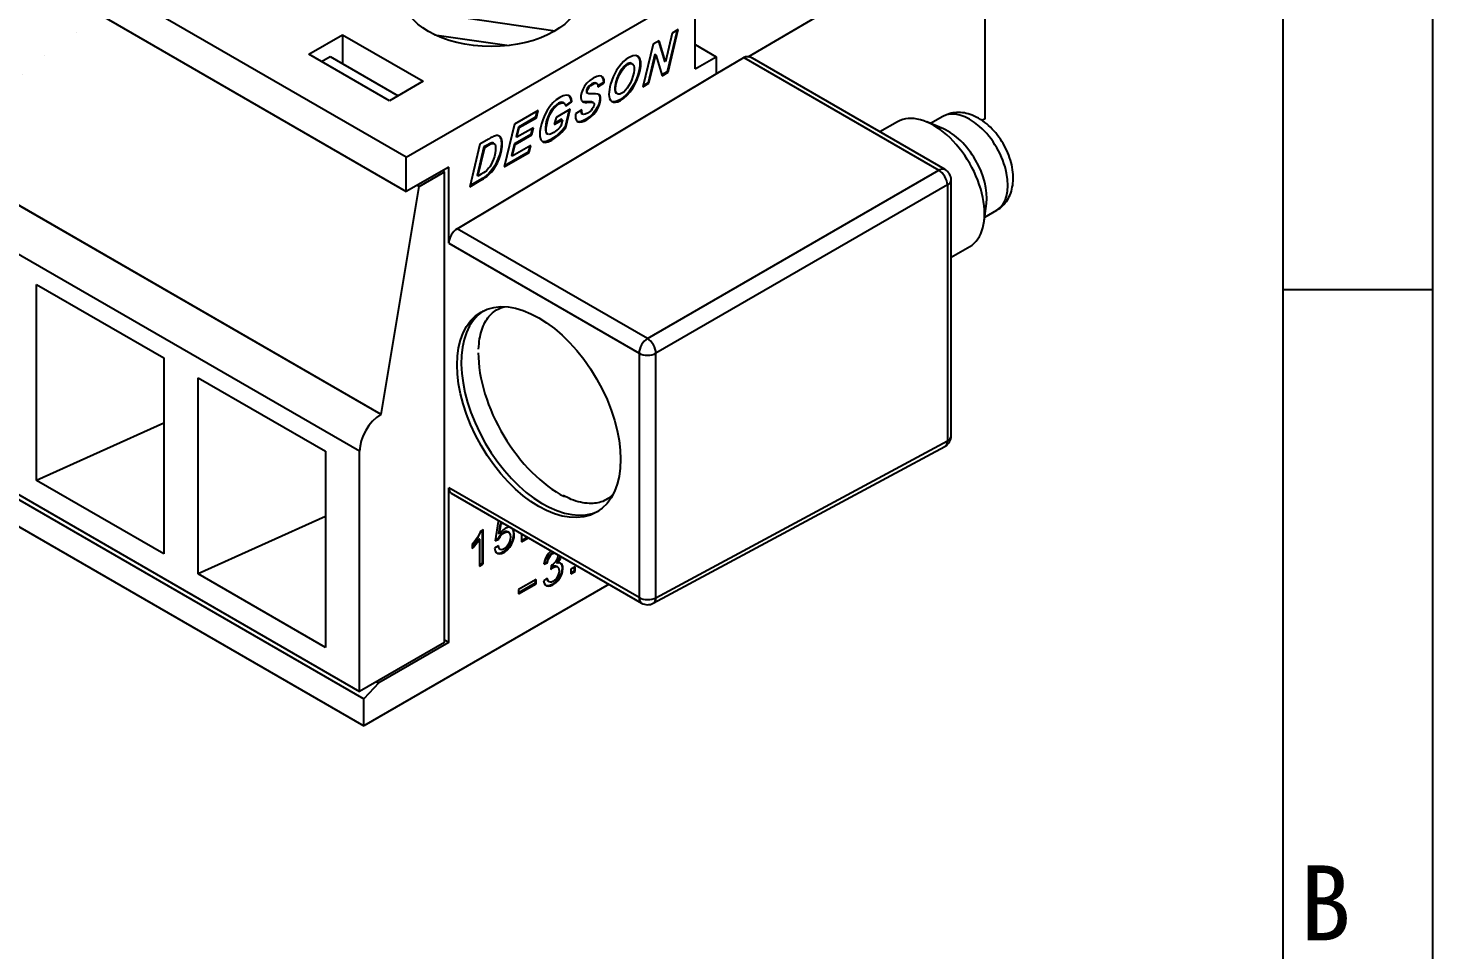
# Model space of a CAD drawing. Header units: millimetres. Extents: x 6 to 292, y 5 to 204.
# Drawn here: x 245.21 to 292, y 128 to 158.71 of the extents above; entities that cross this region are included whole.
import ezdxf
from ezdxf.lldxf.tags import DXFTag

# ---------------------------------------------------------------- set-up
doc = ezdxf.new("R2010")
doc.units = ezdxf.units.MM
for name, color, linetype in [('200066062', 7, 'Continuous'), ('TEXT', 7, 'Continuous'), ('图框', 7, 'Continuous'), ('尺寸层', 7, 'Continuous'), ('细实线', 7, 'Continuous'), ('轮廓线', 7, 'Continuous')]:
    doc.layers.add(name, color=color, linetype=linetype)
tags = doc.linetypes.add('DIVIDE2', pattern=[15.875, 6.35, -3.175, 0, -3.175, 0, -3.175]).pattern_tags.tags
tags[14:15] = [DXFTag(74, 4), DXFTag(75, 0), DXFTag(340, '0'), DXFTag(46, 0.0), DXFTag(50, 0.0), DXFTag(44, 0.0), DXFTag(45, 0.0)]
tags[12:13] = [DXFTag(74, 4), DXFTag(75, 0), DXFTag(340, '0'), DXFTag(46, 0.0), DXFTag(50, 0.0), DXFTag(44, 0.0), DXFTag(45, 0.0)]
tags[10:11] = [DXFTag(74, 4), DXFTag(75, 0), DXFTag(340, '0'), DXFTag(46, 0.0), DXFTag(50, 0.0), DXFTag(44, 0.0), DXFTag(45, 0.0)]
tags[8:9] = [DXFTag(74, 4), DXFTag(75, 0), DXFTag(340, '0'), DXFTag(46, 0.0), DXFTag(50, 0.0), DXFTag(44, 0.0), DXFTag(45, 0.0)]
tags[6:7] = [DXFTag(74, 4), DXFTag(75, 0), DXFTag(340, '0'), DXFTag(46, 0.0), DXFTag(50, 0.0), DXFTag(44, 0.0), DXFTag(45, 0.0)]
tags[4:5] = [DXFTag(74, 4), DXFTag(75, 0), DXFTag(340, '0'), DXFTag(46, 0.0), DXFTag(50, 0.0), DXFTag(44, 0.0), DXFTag(45, 0.0)]

# ---------------------------------------------------------------- blocks, each defined once
blk = doc.blocks.new('SE10')
at = {"layer": '200066062', "color": 7, "linetype": 'Continuous'}
for p, q in [((269.198, 157.752), (277.082, 162.383)), ((277.082, 155.688), (277.082, 162.383)), ((257.806, 154.406), (248.695, 159.667)), ((257.806, 154.406), (267.423, 159.958)), ((267.423, 157.346), (267.423, 159.958)), ((247.671, 159.115), (257.806, 153.263)), ((258.564, 159.229), (262.766, 158.617)), ((266.829, 158.636), (266.498, 157.253)), ((266.527, 157.236), (266.866, 158.657)), ((266.866, 158.657), (266.663, 158.54)), ((254.554, 157.836), (255.685, 158.489)), ((255.685, 158.489), (255.685, 157.525)), ((255.685, 158.489), (258.372, 156.937)), ((258.742, 158.489), (261.228, 158.127)), ((266.024, 158.171), (265.685, 156.75)), ((266.228, 158.289), (266.024, 158.171)), ((266.208, 158.277), (266.408, 157.606)), ((266.436, 157.589), (266.228, 158.289)), ((266.663, 158.54), (266.436, 157.589)), ((267.423, 158.162), (268.13, 157.754)), ((257.241, 156.284), (254.554, 157.836)), ((254.978, 157.591), (255.275, 157.762)), ((255.275, 157.762), (257.538, 156.456)), ((265.226, 157.731), (265.131, 157.668)), ((265.347, 157.785), (265.226, 157.731)), ((265.449, 157.797), (265.347, 157.785)), ((265.53, 157.766), (265.449, 157.797)), ((265.508, 157.774), (265.559, 157.711)), ((265.587, 157.694), (265.53, 157.766)), ((265.587, 157.694), (265.559, 157.711)), ((265.559, 157.711), (265.588, 157.602)), ((265.616, 157.586), (265.587, 157.694)), ((266.088, 157.839), (265.859, 156.884)), ((265.888, 156.868), (266.116, 157.822)), ((266.116, 157.822), (266.088, 157.839)), ((266.116, 157.822), (266.323, 157.119)), ((267.423, 157.346), (268.13, 157.754)), ((268.13, 157.754), (268.13, 157.18)), ((268.13, 157.18), (269.047, 157.727)), ((269.047, 157.728), (275.548, 153.971)), ((275.753, 153.994), (269.332, 157.701)), ((264.81, 157.308), (264.748, 157.199)), ((264.88, 157.411), (264.81, 157.308)), ((264.957, 157.507), (264.88, 157.411)), ((264.966, 157.327), (264.883, 157.183)), ((264.911, 157.167), (264.994, 157.31)), ((265.041, 157.594), (264.957, 157.507)), ((265.058, 157.437), (264.966, 157.327)), ((264.994, 157.31), (264.966, 157.327)), ((264.994, 157.31), (265.086, 157.421)), ((265.131, 157.668), (265.041, 157.594)), ((265.16, 157.515), (265.058, 157.437)), ((265.086, 157.421), (265.058, 157.437)), ((265.086, 157.421), (265.188, 157.499)), ((265.224, 157.543), (265.16, 157.515)), ((265.188, 157.499), (265.16, 157.515)), ((265.188, 157.499), (265.253, 157.527)), ((265.279, 157.547), (265.224, 157.543)), ((265.253, 157.527), (265.224, 157.543)), ((265.253, 157.527), (265.307, 157.531)), ((265.307, 157.531), (265.279, 157.547)), ((265.323, 157.527), (265.279, 157.547)), ((265.307, 157.531), (265.352, 157.511)), ((265.352, 157.511), (265.323, 157.527)), ((265.352, 157.511), (265.383, 157.467)), ((265.383, 157.467), (265.398, 157.4)), ((265.397, 157.31), (265.383, 157.215)), ((265.398, 157.4), (265.397, 157.31)), ((265.566, 157.317), (265.528, 157.17)), ((265.556, 157.153), (265.594, 157.3)), ((265.587, 157.457), (265.566, 157.317)), ((265.594, 157.3), (265.566, 157.317)), ((265.588, 157.602), (265.587, 157.457)), ((265.615, 157.441), (265.587, 157.457)), ((265.616, 157.586), (265.588, 157.602)), ((265.594, 157.3), (265.615, 157.441)), ((265.615, 157.441), (265.616, 157.586)), ((266.498, 157.253), (266.315, 157.147)), ((266.323, 157.119), (266.527, 157.236)), ((266.436, 157.589), (266.408, 157.606)), ((266.527, 157.236), (266.498, 157.253)), ((258.372, 156.937), (257.241, 156.284)), ((259.498, 152.025), (268.13, 157.18)), ((263.742, 156.773), (263.681, 156.664)), ((263.822, 156.875), (263.742, 156.773)), ((263.919, 156.965), (263.822, 156.875)), ((263.885, 156.773), (263.851, 156.734)), ((263.88, 156.717), (263.913, 156.757)), ((263.929, 156.811), (263.885, 156.773)), ((263.913, 156.757), (263.885, 156.773)), ((263.913, 156.757), (263.957, 156.795)), ((264.033, 157.042), (263.919, 156.965)), ((263.984, 156.847), (263.929, 156.811)), ((263.957, 156.795), (263.929, 156.811)), ((263.957, 156.795), (264.012, 156.831)), ((264.04, 156.874), (263.984, 156.847)), ((264.012, 156.831), (263.984, 156.847)), ((264.012, 156.831), (264.068, 156.858)), ((264.147, 157.097), (264.033, 157.042)), ((264.084, 156.884), (264.04, 156.874)), ((264.068, 156.858), (264.04, 156.874)), ((264.068, 156.858), (264.113, 156.868)), ((264.113, 156.868), (264.084, 156.884)), ((264.118, 156.878), (264.084, 156.884)), ((264.113, 156.868), (264.147, 156.861)), ((264.147, 156.861), (264.118, 156.878)), ((264.24, 157.117), (264.147, 157.097)), ((264.147, 156.861), (264.17, 156.839)), ((264.17, 156.839), (264.184, 156.803)), ((264.184, 156.803), (264.189, 156.751)), ((264.371, 156.9), (264.186, 156.784)), ((264.189, 156.751), (264.399, 156.883)), ((264.312, 157.103), (264.24, 157.117)), ((264.299, 157.105), (264.335, 157.073)), ((264.363, 157.057), (264.312, 157.103)), ((264.363, 157.057), (264.335, 157.073)), ((264.335, 157.073), (264.364, 157)), ((264.392, 156.984), (264.363, 157.057)), ((264.392, 156.984), (264.364, 157)), ((264.364, 157), (264.371, 156.9)), ((264.399, 156.883), (264.371, 156.9)), ((264.399, 156.883), (264.392, 156.984)), ((264.609, 156.839), (264.586, 156.746)), ((264.648, 156.964), (264.609, 156.839)), ((264.694, 157.084), (264.648, 156.964)), ((264.748, 157.199), (264.694, 157.084)), ((264.771, 156.874), (264.746, 156.727)), ((264.816, 157.026), (264.771, 156.874)), ((264.799, 156.858), (264.771, 156.874)), ((264.775, 156.71), (264.799, 156.858)), ((264.799, 156.858), (264.844, 157.01)), ((264.883, 157.183), (264.816, 157.026)), ((264.844, 157.01), (264.816, 157.026)), ((264.844, 157.01), (264.911, 157.167)), ((264.911, 157.167), (264.883, 157.183)), ((265.22, 156.791), (265.164, 156.706)), ((265.272, 156.888), (265.22, 156.791)), ((265.318, 156.999), (265.272, 156.888)), ((265.356, 157.111), (265.318, 156.999)), ((265.402, 156.863), (265.322, 156.724)), ((265.35, 156.708), (265.431, 156.847)), ((265.383, 157.215), (265.356, 157.111)), ((265.472, 157.015), (265.402, 156.863)), ((265.431, 156.847), (265.402, 156.863)), ((265.431, 156.847), (265.5, 156.999)), ((265.528, 157.17), (265.472, 157.015)), ((265.5, 156.999), (265.472, 157.015)), ((265.5, 156.999), (265.556, 157.153)), ((265.556, 157.153), (265.528, 157.17)), ((265.685, 156.75), (265.888, 156.868)), ((265.859, 156.884), (265.694, 156.788)), ((265.888, 156.868), (265.859, 156.884)), ((262.801, 156.319), (262.691, 156.219)), ((262.92, 156.4), (262.801, 156.319)), ((263.033, 156.454), (262.92, 156.4)), ((263.128, 156.476), (263.033, 156.454)), ((263.205, 156.466), (263.128, 156.476)), ((263.198, 156.467), (263.235, 156.44)), ((263.263, 156.424), (263.205, 156.466)), ((263.263, 156.424), (263.235, 156.44)), ((263.235, 156.44), (263.275, 156.367)), ((263.303, 156.351), (263.263, 156.424)), ((263.303, 156.351), (263.275, 156.367)), ((263.275, 156.367), (263.296, 156.264)), ((263.324, 156.247), (263.303, 156.351)), ((263.621, 156.446), (263.619, 156.388)), ((263.619, 156.388), (263.625, 156.34)), ((263.641, 156.555), (263.621, 156.446)), ((263.625, 156.34), (263.638, 156.301)), ((263.638, 156.301), (263.659, 156.272)), ((263.681, 156.664), (263.641, 156.555)), ((263.811, 156.653), (263.804, 156.613)), ((263.832, 156.597), (263.804, 156.613)), ((263.804, 156.613), (263.804, 156.581)), ((263.833, 156.564), (263.804, 156.581)), ((263.804, 156.581), (263.813, 156.557)), ((263.827, 156.693), (263.811, 156.653)), ((263.84, 156.637), (263.811, 156.653)), ((263.842, 156.541), (263.813, 156.557)), ((263.813, 156.557), (263.831, 156.542)), ((263.851, 156.734), (263.827, 156.693)), ((263.855, 156.677), (263.827, 156.693)), ((263.859, 156.526), (263.831, 156.542)), ((263.832, 156.597), (263.84, 156.637)), ((263.833, 156.564), (263.832, 156.597)), ((263.842, 156.541), (263.833, 156.564)), ((263.84, 156.637), (263.855, 156.677)), ((263.859, 156.526), (263.842, 156.541)), ((263.88, 156.717), (263.851, 156.734)), ((263.855, 156.677), (263.88, 156.717)), ((263.89, 156.517), (263.859, 156.526)), ((263.939, 156.514), (263.89, 156.517)), ((264.108, 156.517), (263.939, 156.514)), ((264.181, 156.51), (264.108, 156.517)), ((264.225, 156.494), (264.181, 156.51)), ((264.205, 156.501), (264.233, 156.469)), ((264.261, 156.453), (264.225, 156.494)), ((264.251, 156.326), (264.229, 156.211)), ((264.261, 156.453), (264.233, 156.469)), ((264.233, 156.469), (264.251, 156.408)), ((264.279, 156.392), (264.251, 156.408)), ((264.251, 156.408), (264.251, 156.326)), ((264.279, 156.31), (264.251, 156.326)), ((264.257, 156.194), (264.279, 156.31)), ((264.279, 156.392), (264.261, 156.453)), ((264.279, 156.31), (264.279, 156.392)), ((264.559, 156.581), (264.556, 156.501)), ((264.556, 156.501), (264.562, 156.428)), ((264.569, 156.66), (264.559, 156.581)), ((264.562, 156.428), (264.578, 156.36)), ((264.586, 156.746), (264.569, 156.66)), ((264.578, 156.36), (264.606, 156.304)), ((264.606, 156.304), (264.647, 156.263)), ((264.775, 156.71), (264.746, 156.727)), ((264.746, 156.727), (264.746, 156.647)), ((264.774, 156.631), (264.746, 156.647)), ((264.746, 156.647), (264.762, 156.585)), ((264.79, 156.569), (264.762, 156.585)), ((264.762, 156.585), (264.793, 156.542)), ((264.774, 156.631), (264.775, 156.71)), ((264.79, 156.569), (264.774, 156.631)), ((264.821, 156.526), (264.79, 156.569)), ((264.821, 156.526), (264.793, 156.542)), ((264.866, 156.504), (264.821, 156.526)), ((264.915, 156.317), (264.823, 156.272)), ((264.851, 156.256), (264.944, 156.301)), ((264.921, 156.508), (264.866, 156.504)), ((265.026, 156.392), (264.915, 156.317)), ((264.944, 156.301), (264.915, 156.317)), ((264.988, 156.537), (264.921, 156.508)), ((264.944, 156.301), (265.055, 156.376)), ((265.047, 156.578), (264.988, 156.537)), ((265.132, 156.485), (265.026, 156.392)), ((265.055, 156.376), (265.026, 156.392)), ((265.105, 156.635), (265.047, 156.578)), ((265.055, 156.376), (265.16, 156.469)), ((265.164, 156.706), (265.105, 156.635)), ((265.231, 156.597), (265.132, 156.485)), ((265.16, 156.469), (265.132, 156.485)), ((265.16, 156.469), (265.259, 156.581)), ((265.322, 156.724), (265.231, 156.597)), ((265.259, 156.581), (265.231, 156.597)), ((265.259, 156.581), (265.35, 156.708)), ((265.35, 156.708), (265.322, 156.724)), ((262.193, 155.959), (261.407, 155.505)), ((262.156, 155.938), (262.109, 155.738)), ((262.137, 155.722), (262.193, 155.959)), ((262.418, 155.817), (262.35, 155.656)), ((262.498, 155.965), (262.418, 155.817)), ((262.589, 156.1), (262.498, 155.965)), ((262.562, 155.843), (262.517, 155.736)), ((262.545, 155.72), (262.59, 155.827)), ((262.614, 155.939), (262.562, 155.843)), ((262.59, 155.827), (262.562, 155.843)), ((262.691, 156.219), (262.589, 156.1)), ((262.59, 155.827), (262.643, 155.922)), ((262.674, 156.023), (262.614, 155.939)), ((262.643, 155.922), (262.614, 155.939)), ((262.643, 155.922), (262.702, 156.007)), ((262.738, 156.095), (262.674, 156.023)), ((262.702, 156.007), (262.674, 156.023)), ((262.702, 156.007), (262.766, 156.079)), ((262.805, 156.155), (262.738, 156.095)), ((262.766, 156.079), (262.738, 156.095)), ((262.766, 156.079), (262.833, 156.139)), ((263.266, 156.008), (262.792, 155.734)), ((262.874, 156.202), (262.805, 156.155)), ((262.833, 156.139), (262.805, 156.155)), ((262.833, 156.139), (262.902, 156.186)), ((262.93, 156.229), (262.874, 156.202)), ((262.902, 156.186), (262.874, 156.202)), ((262.902, 156.186), (262.958, 156.212)), ((262.978, 156.239), (262.93, 156.229)), ((262.958, 156.212), (262.93, 156.229)), ((262.958, 156.212), (263.007, 156.223)), ((263.007, 156.223), (262.978, 156.239)), ((263.019, 156.233), (262.978, 156.239)), ((263.007, 156.223), (263.047, 156.217)), ((263.047, 156.217), (263.019, 156.233)), ((263.047, 156.217), (263.079, 156.195)), ((263.079, 156.195), (263.103, 156.156)), ((263.229, 155.987), (263.092, 155.415)), ((263.103, 156.156), (263.119, 156.102)), ((263.296, 156.264), (263.11, 156.132)), ((263.119, 156.102), (263.324, 156.247)), ((263.12, 155.398), (263.266, 156.008)), ((263.324, 156.247), (263.296, 156.264)), ((263.445, 155.854), (263.44, 155.773)), ((263.654, 155.987), (263.445, 155.854)), ((263.625, 155.969), (263.624, 155.935)), ((263.653, 155.918), (263.624, 155.935)), ((263.624, 155.935), (263.631, 155.887)), ((263.659, 155.871), (263.631, 155.887)), ((263.631, 155.887), (263.644, 155.86)), ((263.673, 155.844), (263.644, 155.86)), ((263.653, 155.918), (263.654, 155.987)), ((263.659, 155.871), (263.653, 155.918)), ((263.659, 156.272), (263.685, 156.252)), ((263.673, 155.844), (263.659, 155.871)), ((263.689, 156.256), (263.671, 156.263)), ((263.71, 155.829), (263.673, 155.844)), ((263.685, 156.252), (263.717, 156.24)), ((263.717, 156.24), (263.689, 156.256)), ((263.731, 156.251), (263.689, 156.256)), ((263.767, 155.84), (263.71, 155.829)), ((263.717, 156.24), (263.76, 156.234)), ((263.76, 156.234), (263.731, 156.251)), ((263.788, 156.249), (263.731, 156.251)), ((263.76, 156.234), (263.816, 156.233)), ((263.843, 155.877), (263.767, 155.84)), ((263.859, 156.251), (263.788, 156.249)), ((263.816, 156.233), (263.788, 156.249)), ((263.816, 156.233), (263.887, 156.235)), ((263.908, 155.919), (263.843, 155.877)), ((263.927, 156.253), (263.859, 156.251)), ((263.887, 156.235), (263.859, 156.251)), ((263.887, 156.235), (263.955, 156.237)), ((263.961, 155.965), (263.908, 155.919)), ((264.023, 155.854), (263.917, 155.754)), ((263.955, 156.237), (263.927, 156.253)), ((263.975, 156.251), (263.927, 156.253)), ((263.945, 155.738), (264.052, 155.838)), ((263.955, 156.237), (264.003, 156.234)), ((264.002, 156.013), (263.961, 155.965)), ((264.003, 156.234), (263.975, 156.251)), ((264.001, 156.244), (263.975, 156.251)), ((264.03, 156.228), (264.001, 156.244)), ((264.032, 156.061), (264.002, 156.013)), ((264.003, 156.234), (264.03, 156.228)), ((264.113, 155.97), (264.023, 155.854)), ((264.052, 155.838), (264.023, 155.854)), ((264.03, 156.228), (264.049, 156.212)), ((264.051, 156.108), (264.032, 156.061)), ((264.049, 156.212), (264.059, 156.187)), ((264.06, 156.153), (264.051, 156.108)), ((264.052, 155.838), (264.142, 155.954)), ((264.059, 156.187), (264.06, 156.153)), ((264.183, 156.092), (264.113, 155.97)), ((264.142, 155.954), (264.113, 155.97)), ((264.142, 155.954), (264.211, 156.075)), ((264.229, 156.211), (264.183, 156.092)), ((264.211, 156.075), (264.183, 156.092)), ((264.211, 156.075), (264.257, 156.194)), ((264.257, 156.194), (264.229, 156.211)), ((264.674, 156.255), (264.64, 156.27)), ((264.647, 156.263), (264.702, 156.239)), ((264.702, 156.239), (264.674, 156.255)), ((264.742, 156.252), (264.674, 156.255)), ((264.702, 156.239), (264.771, 156.235)), ((264.823, 156.272), (264.742, 156.252)), ((264.771, 156.235), (264.742, 156.252)), ((264.771, 156.235), (264.851, 156.256)), ((264.851, 156.256), (264.823, 156.272)), ((261.407, 155.505), (261.068, 154.085)), ((261.541, 155.41), (261.463, 155.088)), ((261.492, 155.071), (261.569, 155.394)), ((262.04, 155.388), (261.492, 155.071)), ((262.109, 155.738), (261.541, 155.41)), ((261.569, 155.394), (261.541, 155.41)), ((261.569, 155.394), (262.137, 155.722)), ((262.003, 155.367), (261.956, 155.167)), ((261.984, 155.151), (262.04, 155.388)), ((262.137, 155.722), (262.109, 155.738)), ((262.274, 155.387), (262.255, 155.259)), ((262.305, 155.52), (262.274, 155.387)), ((262.35, 155.656), (262.305, 155.52)), ((262.439, 155.401), (262.437, 155.306)), ((262.454, 155.512), (262.439, 155.401)), ((262.467, 155.385), (262.439, 155.401)), ((262.48, 155.624), (262.454, 155.512)), ((262.483, 155.496), (262.454, 155.512)), ((262.465, 155.289), (262.467, 155.385)), ((262.467, 155.385), (262.483, 155.496)), ((262.517, 155.736), (262.48, 155.624)), ((262.508, 155.607), (262.48, 155.624)), ((262.483, 155.496), (262.508, 155.607)), ((262.508, 155.607), (262.545, 155.72)), ((262.545, 155.72), (262.517, 155.736)), ((262.792, 155.734), (262.735, 155.497)), ((262.735, 155.497), (263.006, 155.653)), ((262.977, 155.669), (262.744, 155.535)), ((262.871, 155.355), (262.823, 155.311)), ((262.916, 155.399), (262.871, 155.355)), ((262.955, 155.442), (262.916, 155.399)), ((263.006, 155.653), (262.955, 155.442)), ((263.006, 155.653), (262.977, 155.669)), ((263.092, 155.415), (263.028, 155.338)), ((263.056, 155.322), (263.12, 155.398)), ((263.12, 155.398), (263.092, 155.415)), ((263.44, 155.773), (263.446, 155.703)), ((263.446, 155.703), (263.462, 155.647)), ((263.462, 155.647), (263.49, 155.605)), ((263.49, 155.605), (263.533, 155.58)), ((263.561, 155.589), (263.505, 155.596)), ((263.533, 155.58), (263.589, 155.573)), ((263.629, 155.599), (263.561, 155.589)), ((263.589, 155.573), (263.561, 155.589)), ((263.589, 155.573), (263.657, 155.583)), ((263.706, 155.626), (263.629, 155.599)), ((263.657, 155.583), (263.629, 155.599)), ((263.657, 155.583), (263.735, 155.609)), ((263.793, 155.67), (263.706, 155.626)), ((263.735, 155.609), (263.706, 155.626)), ((263.735, 155.609), (263.821, 155.654)), ((263.917, 155.754), (263.793, 155.67)), ((263.821, 155.654), (263.793, 155.67)), ((263.821, 155.654), (263.945, 155.738)), ((263.945, 155.738), (263.917, 155.754)), ((274.171, 155.586), (273.583, 155.247)), ((275.695, 155.348), (275.144, 155.581)), ((275.673, 155.76), (275.27, 155.528)), ((277.082, 155.688), (276.978, 155.627)), ((260.545, 155.008), (260.259, 154.843)), ((260.615, 155.048), (260.545, 155.008)), ((260.666, 155.075), (260.615, 155.048)), ((260.651, 154.884), (260.62, 154.875)), ((260.679, 154.868), (260.651, 154.884)), ((260.683, 154.883), (260.651, 154.884)), ((260.697, 155.091), (260.666, 155.075)), ((260.711, 154.867), (260.683, 154.883)), ((260.71, 154.87), (260.683, 154.883)), ((260.739, 155.109), (260.697, 155.091)), ((260.777, 155.12), (260.739, 155.109)), ((260.812, 155.127), (260.777, 155.12)), ((260.843, 155.127), (260.812, 155.127)), ((260.873, 155.122), (260.843, 155.127)), ((260.899, 155.112), (260.873, 155.122)), ((260.89, 155.115), (260.895, 155.112)), ((260.923, 155.095), (260.895, 155.112)), ((260.895, 155.112), (260.916, 155.09)), ((260.923, 155.095), (260.899, 155.112)), ((260.944, 155.074), (260.916, 155.09)), ((260.916, 155.09), (260.934, 155.063)), ((260.944, 155.074), (260.923, 155.095)), ((260.963, 155.047), (260.934, 155.063)), ((260.934, 155.063), (260.949, 155.03)), ((260.963, 155.047), (260.944, 155.074)), ((260.977, 155.014), (260.949, 155.03)), ((260.949, 155.03), (260.961, 154.991)), ((260.989, 154.975), (260.961, 154.991)), ((260.961, 154.991), (260.969, 154.946)), ((260.977, 155.014), (260.963, 155.047)), ((260.997, 154.93), (260.969, 154.946)), ((260.969, 154.946), (260.973, 154.895)), ((261.001, 154.879), (260.973, 154.895)), ((260.973, 154.895), (260.973, 154.839)), ((260.989, 154.975), (260.977, 155.014)), ((260.997, 154.93), (260.989, 154.975)), ((261.001, 154.879), (260.997, 154.93)), ((261.956, 155.167), (261.406, 154.85)), ((261.435, 154.834), (261.984, 155.151)), ((261.492, 155.071), (261.463, 155.088)), ((261.984, 155.151), (261.956, 155.167)), ((262.255, 155.259), (262.256, 155.096)), ((262.256, 155.096), (262.29, 154.98)), ((262.29, 154.98), (262.359, 154.912)), ((262.406, 154.915), (262.345, 154.926)), ((262.359, 154.912), (262.434, 154.899)), ((262.503, 154.937), (262.406, 154.915)), ((262.434, 154.899), (262.406, 154.915)), ((262.434, 154.899), (262.532, 154.92)), ((262.465, 155.289), (262.437, 155.306)), ((262.437, 155.306), (262.449, 155.237)), ((262.478, 155.221), (262.449, 155.237)), ((262.449, 155.237), (262.478, 155.195)), ((262.478, 155.221), (262.465, 155.289)), ((262.506, 155.179), (262.478, 155.221)), ((262.506, 155.179), (262.478, 155.195)), ((262.623, 154.995), (262.503, 154.937)), ((262.532, 154.92), (262.503, 154.937)), ((262.549, 155.162), (262.506, 155.179)), ((262.532, 154.92), (262.651, 154.978)), ((262.606, 155.17), (262.549, 155.162)), ((262.677, 155.203), (262.606, 155.17)), ((262.707, 155.048), (262.623, 154.995)), ((262.651, 154.978), (262.623, 154.995)), ((262.651, 154.978), (262.736, 155.032)), ((262.724, 155.233), (262.677, 155.203)), ((262.792, 155.111), (262.707, 155.048)), ((262.736, 155.032), (262.707, 155.048)), ((262.773, 155.269), (262.724, 155.233)), ((262.736, 155.032), (262.82, 155.095)), ((262.823, 155.311), (262.773, 155.269)), ((262.876, 155.184), (262.792, 155.111)), ((262.82, 155.095), (262.792, 155.111)), ((262.82, 155.095), (262.904, 155.167)), ((262.956, 155.261), (262.876, 155.184)), ((262.904, 155.167), (262.876, 155.184)), ((262.904, 155.167), (262.984, 155.245)), ((263.028, 155.338), (262.956, 155.261)), ((262.984, 155.245), (262.956, 155.261)), ((262.984, 155.245), (263.056, 155.322)), ((263.056, 155.322), (263.028, 155.338)), ((260.259, 154.843), (259.919, 153.421)), ((260.392, 154.75), (260.163, 153.792)), ((260.192, 153.776), (260.42, 154.734)), ((260.519, 154.823), (260.392, 154.75)), ((260.42, 154.734), (260.392, 154.75)), ((260.42, 154.734), (260.547, 154.807)), ((260.576, 154.854), (260.519, 154.823)), ((260.547, 154.807), (260.519, 154.823)), ((260.547, 154.807), (260.604, 154.838)), ((260.62, 154.875), (260.576, 154.854)), ((260.604, 154.838), (260.576, 154.854)), ((260.604, 154.838), (260.649, 154.859)), ((260.649, 154.859), (260.62, 154.875)), ((260.649, 154.859), (260.679, 154.868)), ((260.679, 154.868), (260.711, 154.867)), ((260.741, 154.434), (260.709, 154.336)), ((260.739, 154.854), (260.71, 154.87)), ((260.711, 154.867), (260.739, 154.854)), ((260.739, 154.854), (260.761, 154.828)), ((260.764, 154.536), (260.741, 154.434)), ((260.761, 154.828), (260.776, 154.786)), ((260.779, 154.642), (260.764, 154.536)), ((260.776, 154.786), (260.782, 154.724)), ((260.782, 154.724), (260.779, 154.642)), ((260.916, 154.503), (260.87, 154.369)), ((260.898, 154.352), (260.945, 154.486)), ((260.949, 154.639), (260.916, 154.503)), ((260.945, 154.486), (260.916, 154.503)), ((260.945, 154.486), (260.978, 154.623)), ((260.969, 154.777), (260.949, 154.639)), ((260.978, 154.623), (260.949, 154.639)), ((260.973, 154.839), (260.969, 154.777)), ((260.997, 154.761), (260.969, 154.777)), ((261.001, 154.823), (260.973, 154.839)), ((260.978, 154.623), (260.997, 154.761)), ((260.997, 154.761), (261.001, 154.823)), ((261.001, 154.823), (261.001, 154.879)), ((261.068, 154.085), (261.896, 154.563)), ((261.868, 154.579), (261.077, 154.123)), ((261.406, 154.85), (261.308, 154.461)), ((261.336, 154.445), (261.308, 154.461)), ((261.336, 154.445), (261.435, 154.834)), ((261.953, 154.801), (261.336, 154.445)), ((261.435, 154.834), (261.406, 154.85)), ((261.916, 154.779), (261.868, 154.579)), ((261.896, 154.563), (261.868, 154.579)), ((261.896, 154.563), (261.953, 154.801)), ((256.958, 145.833), (242.49, 154.186)), ((256.968, 145.839), (242.496, 154.194)), ((257.806, 153.263), (257.806, 154.406)), ((259.22, 154.08), (257.806, 153.263)), ((259.079, 153.916), (259.008, 153.957)), ((259.22, 151.538), (259.22, 154.08)), ((260.478, 153.958), (260.434, 153.923)), ((260.514, 153.994), (260.478, 153.958)), ((260.549, 154.036), (260.514, 153.994)), ((260.583, 154.083), (260.549, 154.036)), ((260.629, 154.16), (260.583, 154.083)), ((260.682, 154.016), (260.622, 153.939)), ((260.671, 154.244), (260.629, 154.16)), ((260.65, 153.923), (260.71, 154)), ((260.709, 154.336), (260.671, 154.244)), ((260.75, 154.123), (260.682, 154.016)), ((260.71, 154), (260.682, 154.016)), ((260.71, 154), (260.779, 154.107)), ((260.813, 154.241), (260.75, 154.123)), ((260.779, 154.107), (260.75, 154.123)), ((260.779, 154.107), (260.841, 154.224)), ((260.87, 154.369), (260.813, 154.241)), ((260.841, 154.224), (260.813, 154.241)), ((260.841, 154.224), (260.898, 154.352)), ((260.898, 154.352), (260.87, 154.369)), ((265.837, 148.365), (275.548, 153.971)), ((258.231, 153.426), (259.079, 153.916)), ((259.079, 138.24), (259.079, 153.916)), ((259.919, 153.421), (260.293, 153.637)), ((260.264, 153.654), (259.928, 153.459)), ((260.192, 153.776), (260.163, 153.792)), ((260.302, 153.84), (260.192, 153.776)), ((260.351, 153.705), (260.264, 153.654)), ((260.293, 153.637), (260.264, 153.654)), ((260.293, 153.637), (260.379, 153.689)), ((260.375, 153.884), (260.302, 153.84)), ((260.421, 153.752), (260.351, 153.705)), ((260.379, 153.689), (260.351, 153.705)), ((260.434, 153.923), (260.375, 153.884)), ((260.379, 153.689), (260.449, 153.736)), ((260.475, 153.794), (260.421, 153.752)), ((260.449, 153.736), (260.421, 153.752)), ((260.449, 153.736), (260.504, 153.777)), ((260.553, 153.865), (260.475, 153.794)), ((260.504, 153.777), (260.475, 153.794)), ((260.504, 153.777), (260.581, 153.849)), ((260.622, 153.939), (260.553, 153.865)), ((260.581, 153.849), (260.553, 153.865)), ((260.581, 153.849), (260.65, 153.923)), ((260.65, 153.923), (260.622, 153.939)), ((275.83, 153.482), (266.12, 147.875)), ((275.83, 153.482), (275.83, 144.958)), ((275.953, 145.124), (275.953, 153.648)), ((256.968, 145.839), (258.231, 153.426)), ((258.231, 153.426), (258.16, 153.467)), ((256.251, 144.608), (241.773, 152.967)), ((277.053, 152.274), (277.127, 152.868)), ((277.07, 152.41), (277.473, 152.643)), ((265.837, 148.365), (259.498, 152.025)), ((259.22, 151.538), (265.559, 147.878)), ((275.953, 151.072), (276.571, 151.429)), ((245.488, 150.169), (249.731, 147.719)), ((245.488, 143.637), (245.488, 150.169)), ((265.559, 147.878), (265.559, 139.735)), ((266.12, 139.732), (266.12, 147.875)), ((249.731, 147.719), (249.731, 141.187)), ((250.877, 147.058), (255.119, 144.608)), ((250.877, 140.526), (250.877, 147.058)), ((239.984, 145.998), (256.251, 136.607)), ((239.982, 145.836), (256.392, 136.362)), ((249.731, 145.549), (245.488, 143.637)), ((256.958, 145.833), (256.968, 145.839)), ((240.003, 144.926), (256.392, 135.464)), ((255.119, 144.608), (255.119, 138.076)), ((256.251, 136.607), (256.251, 144.608)), ((266.032, 139.546), (275.742, 144.772)), ((266.12, 139.732), (275.83, 144.958)), ((249.731, 141.187), (245.488, 143.637)), ((259.22, 138.24), (259.22, 143.394)), ((265.559, 139.735), (259.22, 143.394)), ((259.303, 143.211), (265.642, 139.552)), ((255.119, 142.438), (250.877, 140.526)), ((260.866, 142.269), (260.77, 141.629)), ((260.901, 142.289), (260.866, 142.269)), ((260.222, 141.817), (260.176, 141.739)), ((260.258, 141.889), (260.222, 141.817)), ((260.284, 141.953), (260.258, 141.889)), ((260.362, 141.998), (260.284, 141.953)), ((260.334, 141.982), (260.334, 140.872)), ((260.362, 140.855), (260.362, 141.998)), ((260.934, 142.207), (260.881, 141.871)), ((260.909, 141.854), (260.881, 141.871)), ((260.929, 141.816), (260.9, 141.777)), ((260.909, 141.854), (260.962, 142.191)), ((260.969, 141.929), (260.909, 141.854)), ((260.928, 141.76), (260.958, 141.8)), ((260.962, 141.852), (260.929, 141.816)), ((260.958, 141.8), (260.929, 141.816)), ((260.988, 142.239), (260.934, 142.207)), ((260.962, 142.191), (260.934, 142.207)), ((260.958, 141.8), (260.99, 141.836)), ((260.962, 142.191), (261.016, 142.222)), ((260.997, 141.883), (260.962, 141.852)), ((260.99, 141.836), (260.962, 141.852)), ((261.032, 141.989), (260.969, 141.929)), ((260.99, 141.836), (261.025, 141.866)), ((261.035, 141.908), (260.997, 141.883)), ((261.025, 141.866), (260.997, 141.883)), ((261.025, 141.866), (261.063, 141.891)), ((261.096, 142.034), (261.032, 141.989)), ((261.094, 141.934), (261.035, 141.908)), ((261.063, 141.891), (261.035, 141.908)), ((261.063, 141.891), (261.122, 141.918)), ((261.145, 141.94), (261.094, 141.934)), ((261.122, 141.918), (261.094, 141.934)), ((261.177, 142.069), (261.096, 142.034)), ((261.122, 141.918), (261.173, 141.924)), ((261.173, 141.924), (261.145, 141.94)), ((261.187, 141.927), (261.145, 141.94)), ((261.173, 141.924), (261.216, 141.91)), ((261.25, 142.077), (261.177, 142.069)), ((261.216, 141.91), (261.187, 141.927)), ((261.216, 141.91), (261.248, 141.877)), ((261.248, 141.877), (261.267, 141.825)), ((261.293, 142.063), (261.25, 142.077)), ((261.267, 141.825), (261.274, 141.755)), ((261.299, 142.059), (261.334, 142.025)), ((261.363, 142.009), (261.327, 142.043)), ((261.363, 142.009), (261.334, 142.025)), ((261.334, 142.025), (261.364, 141.954)), ((261.392, 141.938), (261.363, 142.009)), ((261.392, 141.938), (261.364, 141.954)), ((261.364, 141.954), (261.374, 141.858)), ((261.374, 141.858), (261.365, 141.755)), ((261.402, 141.842), (261.374, 141.858)), ((261.402, 141.842), (261.392, 141.938)), ((261.393, 141.738), (261.402, 141.842)), ((261.643, 141.861), (261.643, 141.595)), ((260.064, 141.58), (259.999, 141.503)), ((259.999, 141.503), (259.999, 141.368)), ((260.01, 141.425), (259.999, 141.414)), ((259.999, 141.368), (260.038, 141.409)), ((260.052, 141.474), (260.01, 141.425)), ((260.038, 141.409), (260.01, 141.425)), ((260.038, 141.409), (260.08, 141.458)), ((260.098, 141.53), (260.052, 141.474)), ((260.08, 141.458), (260.052, 141.474)), ((260.123, 141.658), (260.064, 141.58)), ((260.08, 141.458), (260.126, 141.514)), ((260.142, 141.587), (260.098, 141.53)), ((260.126, 141.514), (260.098, 141.53)), ((260.176, 141.739), (260.123, 141.658)), ((260.126, 141.514), (260.171, 141.571)), ((260.18, 141.642), (260.142, 141.587)), ((260.171, 141.571), (260.142, 141.587)), ((260.171, 141.571), (260.209, 141.625)), ((260.213, 141.692), (260.18, 141.642)), ((260.209, 141.625), (260.18, 141.642)), ((260.209, 141.625), (260.241, 141.676)), ((260.241, 141.676), (260.213, 141.692)), ((260.241, 141.676), (260.241, 140.785)), ((260.876, 141.462), (260.748, 141.377)), ((260.748, 141.377), (260.765, 141.296)), ((260.77, 141.629), (260.884, 141.678)), ((260.855, 141.694), (260.775, 141.659)), ((260.876, 141.736), (260.855, 141.694)), ((260.884, 141.678), (260.855, 141.694)), ((260.855, 141.448), (260.861, 141.421)), ((260.889, 141.405), (260.861, 141.421)), ((260.861, 141.421), (260.883, 141.38)), ((260.9, 141.777), (260.876, 141.736)), ((260.904, 141.72), (260.876, 141.736)), ((260.889, 141.405), (260.876, 141.462)), ((260.911, 141.364), (260.883, 141.38)), ((260.883, 141.38), (260.913, 141.355)), ((260.884, 141.678), (260.904, 141.72)), ((260.911, 141.364), (260.889, 141.405)), ((260.928, 141.76), (260.9, 141.777)), ((260.904, 141.72), (260.928, 141.76)), ((260.941, 141.339), (260.911, 141.364)), ((260.941, 141.339), (260.913, 141.355)), ((260.978, 141.33), (260.941, 141.339)), ((261.019, 141.336), (260.978, 141.33)), ((261.065, 141.357), (261.019, 141.336)), ((261.139, 141.332), (261.037, 141.258)), ((261.121, 141.397), (261.065, 141.357)), ((261.065, 141.242), (261.167, 141.316)), ((261.17, 141.451), (261.121, 141.397)), ((261.225, 141.428), (261.139, 141.332)), ((261.167, 141.316), (261.139, 141.332)), ((261.167, 141.316), (261.253, 141.412)), ((261.213, 141.518), (261.17, 141.451)), ((261.247, 141.594), (261.213, 141.518)), ((261.296, 141.546), (261.225, 141.428)), ((261.253, 141.412), (261.225, 141.428)), ((261.267, 141.673), (261.247, 141.594)), ((261.253, 141.412), (261.324, 141.53)), ((261.274, 141.755), (261.267, 141.673)), ((261.339, 141.651), (261.296, 141.546)), ((261.324, 141.53), (261.296, 141.546)), ((261.324, 141.53), (261.367, 141.634)), ((261.365, 141.755), (261.339, 141.651)), ((261.367, 141.634), (261.339, 141.651)), ((261.393, 141.738), (261.365, 141.755)), ((261.367, 141.634), (261.393, 141.738)), ((261.845, 141.744), (261.643, 141.627)), ((261.643, 141.595), (261.873, 141.728)), ((260.334, 140.872), (260.241, 140.818)), ((260.241, 140.785), (260.362, 140.855)), ((260.362, 140.855), (260.334, 140.872)), ((260.765, 141.296), (260.797, 141.238)), ((260.797, 141.238), (260.846, 141.202)), ((260.879, 141.206), (260.826, 141.217)), ((260.846, 141.202), (260.908, 141.19)), ((260.953, 141.219), (260.879, 141.206)), ((260.908, 141.19), (260.879, 141.206)), ((260.908, 141.19), (260.981, 141.203)), ((261.037, 141.258), (260.953, 141.219)), ((260.981, 141.203), (260.953, 141.219)), ((260.981, 141.203), (261.065, 141.242)), ((261.065, 141.242), (261.037, 141.258)), ((262.41, 140.952), (262.389, 140.853)), ((262.389, 140.853), (262.51, 140.898)), ((262.482, 140.914), (262.396, 140.882)), ((262.444, 141.044), (262.41, 140.952)), ((262.49, 141.129), (262.444, 141.044)), ((262.495, 140.984), (262.482, 140.914)), ((262.51, 140.898), (262.482, 140.914)), ((262.547, 141.204), (262.49, 141.129)), ((262.515, 141.047), (262.495, 140.984)), ((262.523, 140.968), (262.495, 140.984)), ((262.51, 140.898), (262.523, 140.968)), ((262.543, 141.103), (262.515, 141.047)), ((262.543, 141.031), (262.515, 141.047)), ((262.523, 140.968), (262.543, 141.031)), ((262.576, 141.151), (262.543, 141.103)), ((262.571, 141.087), (262.543, 141.103)), ((262.543, 141.031), (262.571, 141.087)), ((262.612, 141.268), (262.547, 141.204)), ((262.571, 141.087), (262.605, 141.135)), ((262.616, 141.191), (262.576, 141.151)), ((262.605, 141.135), (262.576, 141.151)), ((262.605, 141.135), (262.644, 141.174)), ((262.638, 141.286), (262.612, 141.268)), ((262.66, 141.222), (262.616, 141.191)), ((262.644, 141.174), (262.616, 141.191)), ((262.644, 141.174), (262.688, 141.206)), ((262.699, 140.849), (262.649, 140.815)), ((262.705, 141.242), (262.66, 141.222)), ((262.688, 141.206), (262.66, 141.222)), ((262.688, 141.206), (262.733, 141.226)), ((262.745, 140.891), (262.699, 140.849)), ((262.712, 141.243), (262.705, 141.242)), ((262.733, 141.226), (262.705, 141.242)), ((262.733, 141.226), (262.741, 141.227)), ((262.788, 140.942), (262.745, 140.891)), ((262.822, 140.998), (262.788, 140.942)), ((262.851, 140.947), (262.81, 140.897)), ((262.839, 140.881), (262.81, 140.897)), ((262.843, 141.058), (262.822, 140.998)), ((262.839, 140.881), (262.88, 140.931)), ((262.892, 140.891), (262.839, 140.881)), ((262.85, 141.121), (262.843, 141.058)), ((262.845, 141.167), (262.845, 141.166)), ((262.845, 141.166), (262.85, 141.121)), ((262.885, 140.999), (262.851, 140.947)), ((262.88, 140.931), (262.851, 140.947)), ((262.88, 140.931), (262.913, 140.983)), ((262.912, 141.052), (262.885, 140.999)), ((262.913, 140.983), (262.885, 140.999)), ((262.938, 140.885), (262.892, 140.891)), ((262.931, 141.105), (262.912, 141.052)), ((262.94, 141.035), (262.912, 141.052)), ((262.913, 140.983), (262.94, 141.035)), ((262.933, 141.116), (262.931, 141.105)), ((262.959, 141.089), (262.931, 141.105)), ((262.936, 140.885), (262.946, 140.879)), ((262.974, 140.862), (262.938, 140.885)), ((262.94, 141.035), (262.959, 141.089)), ((262.974, 140.862), (262.946, 140.879)), ((262.946, 140.879), (262.973, 140.841)), ((262.959, 141.089), (262.962, 141.099)), ((263.001, 140.825), (262.974, 140.862)), ((255.119, 138.076), (250.877, 140.526)), ((262.498, 140.387), (262.377, 140.298)), ((262.515, 140.325), (262.498, 140.387)), ((262.629, 140.805), (262.616, 140.675)), ((262.616, 140.675), (262.648, 140.702)), ((262.648, 140.74), (262.62, 140.719)), ((262.648, 140.702), (262.62, 140.718)), ((262.637, 140.808), (262.629, 140.805)), ((262.643, 140.812), (262.637, 140.808)), ((262.649, 140.815), (262.643, 140.812)), ((262.673, 140.756), (262.648, 140.74)), ((262.676, 140.723), (262.648, 140.74)), ((262.648, 140.702), (262.676, 140.723)), ((262.726, 140.779), (262.673, 140.756)), ((262.701, 140.739), (262.673, 140.756)), ((262.676, 140.723), (262.701, 140.739)), ((262.701, 140.739), (262.754, 140.763)), ((262.772, 140.785), (262.726, 140.779)), ((262.754, 140.763), (262.726, 140.779)), ((262.754, 140.763), (262.8, 140.769)), ((262.8, 140.769), (262.772, 140.785)), ((262.812, 140.773), (262.772, 140.785)), ((262.836, 140.426), (262.793, 140.364)), ((262.8, 140.769), (262.84, 140.757)), ((262.84, 140.757), (262.812, 140.773)), ((262.9, 140.416), (262.832, 140.319)), ((262.868, 140.494), (262.836, 140.426)), ((262.84, 140.757), (262.87, 140.729)), ((262.86, 140.303), (262.929, 140.4)), ((262.888, 140.562), (262.868, 140.494)), ((262.87, 140.729), (262.888, 140.687)), ((262.888, 140.687), (262.894, 140.63)), ((262.894, 140.63), (262.888, 140.562)), ((262.953, 140.52), (262.9, 140.416)), ((262.929, 140.4), (262.9, 140.416)), ((262.929, 140.4), (262.981, 140.504)), ((262.984, 140.623), (262.953, 140.52)), ((262.981, 140.504), (262.953, 140.52)), ((263.001, 140.825), (262.973, 140.841)), ((262.973, 140.841), (262.989, 140.789)), ((262.981, 140.504), (263.012, 140.606)), ((262.994, 140.723), (262.984, 140.623)), ((263.012, 140.606), (262.984, 140.623)), ((263.017, 140.773), (262.989, 140.789)), ((262.989, 140.789), (262.994, 140.723)), ((263.023, 140.707), (262.994, 140.723)), ((263.017, 140.773), (263.001, 140.825)), ((263.012, 140.606), (263.023, 140.707)), ((263.023, 140.707), (263.017, 140.773)), ((263.425, 140.762), (263.287, 140.682)), ((263.287, 140.682), (263.287, 140.523)), ((263.397, 140.619), (263.287, 140.556)), ((263.287, 140.523), (263.425, 140.603)), ((263.397, 140.746), (263.397, 140.619)), ((263.425, 140.603), (263.397, 140.619)), ((263.425, 140.603), (263.425, 140.762)), ((264.558, 140.178), (256.392, 135.464)), ((262.129, 140.337), (261.545, 139.999)), ((262.101, 140.213), (261.545, 139.892)), ((261.545, 139.859), (262.129, 140.196)), ((261.545, 139.999), (261.545, 139.859)), ((262.101, 140.32), (262.101, 140.213)), ((262.129, 140.196), (262.101, 140.213)), ((262.129, 140.196), (262.129, 140.337)), ((262.377, 140.298), (262.393, 140.219)), ((262.393, 140.219), (262.426, 140.16)), ((262.426, 140.16), (262.475, 140.123)), ((262.509, 140.126), (262.456, 140.138)), ((262.475, 140.123), (262.537, 140.11)), ((262.478, 140.372), (262.487, 140.341)), ((262.515, 140.325), (262.487, 140.341)), ((262.487, 140.341), (262.511, 140.298)), ((262.581, 140.138), (262.509, 140.126)), ((262.537, 140.11), (262.509, 140.126)), ((262.539, 140.281), (262.511, 140.298)), ((262.511, 140.298), (262.541, 140.273)), ((262.539, 140.281), (262.515, 140.325)), ((262.537, 140.11), (262.609, 140.121)), ((262.569, 140.257), (262.539, 140.281)), ((262.569, 140.257), (262.541, 140.273)), ((262.605, 140.248), (262.569, 140.257)), ((262.662, 140.175), (262.581, 140.138)), ((262.609, 140.121), (262.581, 140.138)), ((262.646, 140.254), (262.605, 140.248)), ((262.609, 140.121), (262.69, 140.159)), ((262.691, 140.275), (262.646, 140.254)), ((262.753, 140.239), (262.662, 140.175)), ((262.69, 140.159), (262.662, 140.175)), ((262.69, 140.159), (262.781, 140.222)), ((262.745, 140.313), (262.691, 140.275)), ((262.793, 140.364), (262.745, 140.313)), ((262.832, 140.319), (262.753, 140.239)), ((262.781, 140.222), (262.753, 140.239)), ((262.781, 140.222), (262.86, 140.303)), ((262.86, 140.303), (262.832, 140.319)), ((259.079, 138.24), (256.251, 136.607)), ((259.22, 138.24), (256.887, 136.892)), ((259.22, 138.24), (259.079, 138.321)), ((256.887, 136.892), (256.392, 136.362)), ((256.816, 136.933), (256.887, 136.892)), ((256.392, 135.464), (256.392, 136.362))]:
    blk.add_line(p, q, dxfattribs=at)
for centre, start, end in [((275.553, 153.648), 0, 60), ((275.553, 145.124), 300, 0), ((275.553, 145.124), 298.2895, 300), ((265.842, 139.898), 240, 298.2895)]:
    blk.add_arc(centre, 0.4, start, end, dxfattribs=at)
for centre, major_axis in [((260.635, 159.795), (2.95, 0)), ((262.219, 145.914), (-1.925, 3.334))]:
    blk.add_ellipse(centre, major_axis=major_axis, ratio=0.57735, dxfattribs=at)
for centre, major_axis, ratio, start_param, end_param in [((269.332, 157.239), (0.283, -0.49), 0.57735, 2.356194, 3.150206), ((275.371, 153.508), (1.2, -2.078), 0.57735, 0, 3.141593), ((276.573, 154.202), (0.9, -1.559), 0.57735, 0, 3.141593), ((275.866, 153.793), (-0.9, 1.559), 0.57735, 3.79273, 5.632048), ((275.553, 153.648), (-0.2, -0.346), 0.57735, 3.141593, 3.94422), ((275.553, 153.648), (-0.2, 0.346), 0.557276, 3.927139, 5.497639), ((275.553, 153.648), (-0.4, 0), 0.57735, 2.338955, 3.141593), ((259.503, 151.701), (-0.2, -0.346), 0.57735, 3.94423, 5.497787), ((262.36, 145.996), (1.925, -3.334), 0.57735, 3.178334, 6.246444), ((265.842, 148.041), (0.2, 0.346), 0.57735, 0.802638, 2.356194), ((265.842, 148.041), (0.2, -0.346), 0.557276, 0.785547, 2.356046), ((262.926, 146.322), (-1.925, 3.334), 0.57735, 0.785398, 2.41008), ((265.842, 148.041), (-0.4, 0), 0.57735, 0.785398, 2.338955), ((256.958, 145.017), (-0.5, -0.866), 0.57735, 3.926991, 5.497787), ((275.553, 145.124), (-0.4, 0), 0.57735, 2.338955, 3.141593), ((275.553, 145.124), (-0.19, 0.352), 0.577179, 3.141593, 3.944077), ((259.503, 143.558), (0.2, 0.346), 0.57735, 2.356194, 3.141593), ((265.842, 139.898), (0.2, 0.346), 0.57735, 2.356194, 3.141593), ((265.842, 139.898), (0.4, 0), 0.57735, 3.926991, 5.480547), ((265.842, 139.898), (-0.19, 0.352), 0.577179, 3.141593, 3.944077)]:
    blk.add_ellipse(centre, major_axis=major_axis, ratio=ratio, start_param=start_param, end_param=end_param, dxfattribs=at)
for points, knots in [([(277.473, 152.649), (277.49, 152.657), (277.577, 152.696), (277.72, 152.832), (277.868, 153.035), (277.968, 153.274), (278.021, 153.541), (278.025, 153.836), (277.978, 154.151), (277.879, 154.474), (277.734, 154.789), (277.549, 155.084), (277.327, 155.35), (277.074, 155.578), (276.804, 155.75), (276.531, 155.858), (276.266, 155.904), (276.012, 155.892), (275.809, 155.833), (275.71, 155.78), (275.673, 155.76)], [0, 0, 0, 0, 0.010697, 0.065866, 0.119772, 0.174467, 0.231811, 0.292772, 0.356674, 0.421532, 0.486252, 0.550999, 0.616274, 0.682632, 0.750729, 0.811285, 0.868381, 0.922702, 0.975553, 1, 1, 1, 1]), ([(260.212, 148.009), (260.222, 148.138), (260.241, 148.353), (260.318, 148.657), (260.423, 148.906), (260.558, 149.108), (260.718, 149.264), (260.889, 149.365), (261.015, 149.406), (261.071, 149.419)], [0, 0, 0, 0, 0.0889638, 0.1777723, 0.2668873, 0.3575412, 0.4519997, 0.5534168, 0.6251557, 0.6251557, 0.6251557, 0.6251557]), ([(264.684, 143.172), (264.642, 143.126), (264.538, 143.034), (264.361, 142.936), (264.144, 142.877), (263.896, 142.864), (263.618, 142.902), (263.316, 142.991), (263.128, 143.083), (263.026, 143.134)], [0.4019813, 0.4019813, 0.4019813, 0.4019813, 0.4755915, 0.5729478, 0.6634825, 0.7483198, 0.838658, 0.9256377, 1, 1, 1, 1])]:
    blk.add_open_spline(points, degree=3, knots=knots, dxfattribs=at)
blk = doc.blocks.new('SE17')
at = {"layer": '尺寸层', "color": 7, "linetype": 'DIVIDE2', "const_width": 0.00013}
for points in [[(238.271, 145.926, -0.296256), (246.604, 160.36, 0.296256), (254.937, 174.793, 0.296256)], [(240.003, 144.926, -0.296256), (248.435, 159.531, 0.296256), (256.868, 174.137, 0.296256)]]:
    blk.add_lwpolyline(points, format="xyb", dxfattribs=at)
blk = doc.blocks.new('A4-drawing_frame')
at = {"layer": '细实线', "color": 7, "linetype": 'Continuous'}
for p, q in [((0, 0), (0, 199)), ((-5, 145), (0, 145))]:
    blk.add_line(p, q, dxfattribs=at)
at = {"layer": '轮廓线', "color": 7, "linetype": 'Continuous'}
blk.add_line((-5, 195), (-5, 5), dxfattribs=at)
at = {"layer": 'TEXT', "insert": (-4.429, 123.313), "char_height": 2.5, "width": 2.34019, "attachment_point": 7}
blk.add_mtext('{\\f宋体|b0||i0||c0|p34;\\C7;\\H2.5;\\W1.;B}', dxfattribs=at)

msp = doc.modelspace()

# ---------------------------------------------------------------- block references
at = {"layer": '图框', "color": 7}
msp.add_blockref('A4-drawing_frame', (292, 5), dxfattribs=at)
at = {"layer": '尺寸层'}
for name in ['SE17', 'SE10']:
    msp.add_blockref(name, (0, 0), dxfattribs=at)

doc.saveas('drawing.dxf')
